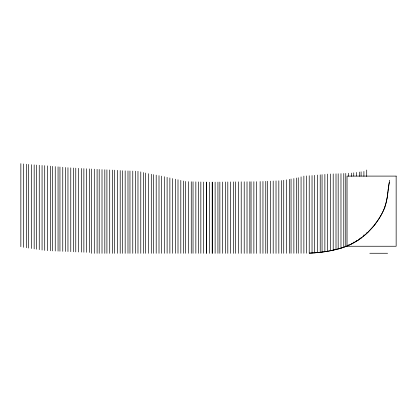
<?xml version="1.0" encoding="UTF-8"?>
<svg xmlns="http://www.w3.org/2000/svg" width="417" height="417" viewBox="0 0 417 417"><rect width="100%" height="100%" fill="white"/><g stroke="black" fill="none" stroke-linecap="round" stroke-linejoin="round"><path stroke-width="0.63" d="M388.133 190.225L388.237 189.219M388.06 190.877L388.774 184.96M388.076 190.731L387.19 197.549L385.642 204.439M387.992 191.486L387.575 195.01M388.248 189.146L389.655 180.571L389.342 180.608M387.539 195.26L387.059 198.268M388.853 184.46L389.217 182.474M387.018 198.518C385.464 208.344 380.565 217.257 374.523 225.024M385.569 204.679L384.828 206.962M375.05 224.341L373.251 226.598M374.367 225.222L367.976 232.217M373.09 226.791L372.928 226.984A50.452 50.452 0 0 1 371.542 228.547L369.519 230.658M367.888 232.316L362.931 236.632M369.488 230.69L366.991 233.207A32.995 32.995 0 0 1 365.308 234.729L364.124 235.688M362.138 237.257L360.121 238.795M359.918 238.941L358.057 240.255M357.849 240.395C343.504 249.71 325.985 252.275 309.226 253.15L309.226 175.724M309.226 253.145A130.735 130.735 0 0 0 324.864 251.706A139.132 139.132 0 0 0 331.124 250.581L340.976 248.183A72.579 72.579 0 0 0 349.597 244.925L358.448 239.989L363.905 235.866L363.905 234.901M369.816 253.265L387.596 253.265M356.551 240.526L356.551 241.245M366.71 170.021L366.71 176.433M366.71 232.702L366.71 233.484M363.905 171.423L363.905 176.292M361.096 171.814L361.096 176.047M361.096 237.508L361.096 238.128M359.355 172.049L359.355 176.261M359.355 238.785L359.355 239.405M356.551 172.419L356.551 176.005M353.746 172.789L353.746 176.026M353.746 242.037L353.746 242.866M351.375 173.081L351.375 176.302M351.375 243.445L351.375 244.091M348.57 173.222L348.57 176.198M348.57 244.732L348.57 245.384M345.761 173.368L345.761 246.536M343.78 173.477L343.78 247.265M340.976 173.628L340.976 248.183M338.171 173.748L338.171 248.98M336.008 173.816L336.008 249.517M333.204 173.905L333.204 250.148M330.4 173.993L330.4 250.726M327.668 174.087L327.668 251.237M324.864 174.379L324.864 251.701M322.06 174.634L322.06 252.103M320.225 174.801L320.225 252.332M317.42 175.057L317.42 252.629M314.616 175.312L314.616 252.864M312.036 175.536L312.036 253.03M306.422 175.906L306.422 253.223M303.873 176.089L303.873 253.255M301.069 176.865L301.069 253.27M298.259 177.72L298.259 253.275M296.669 178.002L296.669 253.281M293.865 178.502L293.865 253.286M291.056 178.997L291.056 253.291M289.346 179.3L289.346 253.296M286.542 179.8L286.542 253.307M283.732 180.259L283.732 253.317M281.631 180.53L281.631 253.322M278.827 180.79L278.827 253.333M276.023 180.905L276.023 253.343M273.203 181.014L273.203 253.348M270.398 181.129L270.398 253.354M267.589 181.239L267.589 253.359M265.759 181.312L265.759 253.364M262.955 181.421L262.955 253.364M260.145 181.531L260.145 253.369M256.674 181.666L256.674 253.369M253.864 181.692L253.864 253.369M251.06 181.718L251.06 253.369M249.825 181.729L249.825 253.364M247.02 181.755L247.02 253.364M244.216 181.781L244.216 253.359M241.219 181.812L241.219 253.359M238.409 181.838L238.409 253.354M235.605 181.864L235.605 253.348M233.416 181.885L233.416 253.348M230.606 181.916L230.606 253.343M227.802 181.953L227.802 253.338M225.461 181.984L225.461 253.333M222.657 182.02L222.657 253.327M219.853 182.057L219.853 253.322M217.929 182.083L217.929 253.322M215.125 182.12L215.125 253.317M212.316 182.151L212.316 253.312M212.19 182.156L212.19 253.312M209.386 182.193L209.386 253.307M206.577 182.13L206.577 253.307M206.451 182.125L206.451 253.307M203.647 182.052L203.647 253.301M200.838 181.979L200.838 253.301M198.648 181.921L198.648 253.296M195.844 181.848L195.844 253.296M193.035 181.776L193.035 253.296M191.267 181.729L191.267 253.296M188.458 181.656L188.458 253.296M185.654 181.447L185.654 253.296M183.61 180.994L183.61 253.296M180.806 180.368L180.806 253.296M178.002 179.743L178.002 253.296M175.479 179.185L175.479 253.296M172.674 178.559L172.674 253.296M169.87 177.934L169.87 253.301M167.113 177.324L167.113 253.301M164.303 176.699L164.303 253.301M161.499 176.104L161.499 253.307M159.007 175.63L159.007 253.307M156.203 175.119L156.203 253.307M153.399 174.608L153.399 253.312M151.298 174.228L151.298 253.312M148.494 173.691L148.494 253.317M145.684 173.034L145.684 253.317M143.584 172.544L143.584 253.322M140.779 171.887L140.779 253.322M137.975 171.272L137.975 253.322M135.572 171.163L135.572 253.327M132.768 171.069L132.768 253.327M129.963 170.98L129.963 253.333M127.983 170.918L127.983 253.333M125.173 170.824L125.173 253.333M122.369 170.699L122.369 253.338M120.205 170.537L120.205 253.338M117.401 170.329L117.401 253.338M114.597 170.152L114.597 253.338M112.527 170.068L112.527 253.343M109.718 169.964L109.718 253.343M106.914 169.823L106.914 253.343M104.813 169.714L104.813 253.343M102.009 169.568L102.009 253.343M99.199 169.427L99.199 253.343M97.098 169.318L97.098 253.343M94.294 169.161L94.294 253.343M91.49 169.021L91.49 253.343M89.478 168.895L89.478 252.436M86.673 168.744L86.673 252.321M83.864 168.593L83.864 252.212M81.378 168.463L81.378 252.108M78.568 168.301L78.568 251.993M75.764 168.14L75.764 251.884M73.574 168.015L73.574 251.795M70.77 167.853L70.77 251.68M67.961 167.681L67.961 251.56M65.563 167.478L65.563 251.456M62.759 167.238L62.759 251.336M59.949 167.003L59.949 251.216M58.057 166.842L58.057 251.133M55.252 166.602L55.252 251.013M52.448 166.341L52.448 250.893M50.316 166.138L50.316 250.799M47.512 165.867L47.512 250.68M44.708 165.627L44.708 250.44M42.065 165.445L42.065 250.049M39.261 165.247L39.261 249.637M36.456 165.049L36.456 249.22M34.173 164.887L34.173 248.886M31.369 164.684L31.369 248.469M28.564 164.413L28.564 248.058M26.464 164.204L26.464 247.745M23.654 163.933L23.654 247.333M20.85 163.631L20.85 246.666M384.985 207.025A66.532 66.532 0 0 1 374.914 224.237M396.15 176.099L347.043 176.099L347.043 246.249L396.15 246.249L396.15 176.099"/></g></svg>
